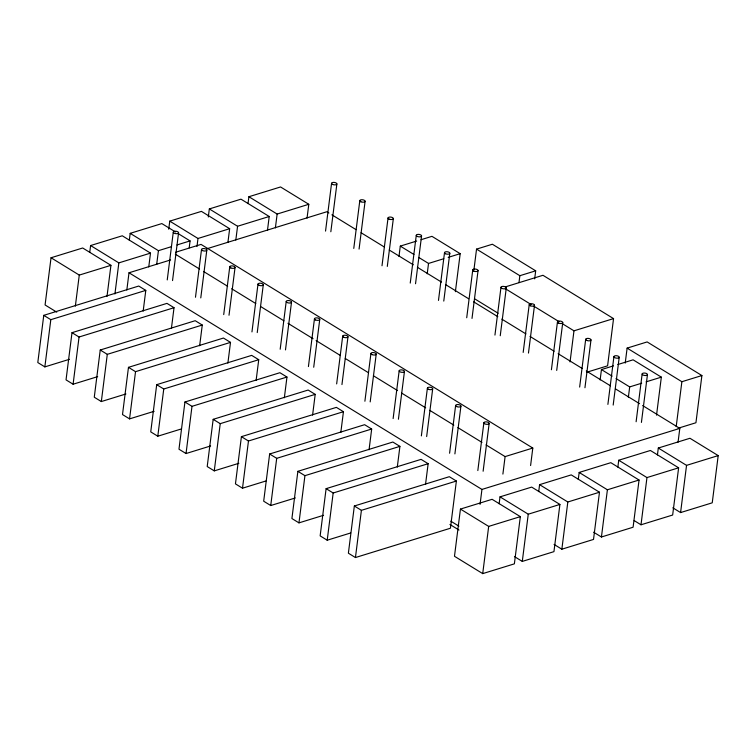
<?xml version="1.0" encoding="UTF-8"?>
<svg xmlns="http://www.w3.org/2000/svg" width="756" height="756" viewBox="0 0 756 756"><rect width="100%" height="100%" fill="white"/><g stroke="black" fill="none" stroke-linecap="round" stroke-linejoin="round"><path stroke-width="1.13" d="M143.177 311.103L145.795 290.38L138.735 286.042L43.763 315.346L37.8 362.549L44.859 366.887L69.439 359.298M107.002 296.418L110.934 265.328L82.697 247.996L51.039 257.758L45.077 304.97L56.757 312.143M44.859 366.887L50.822 319.675L145.795 290.38M171.414 328.435L174.031 307.711L166.972 303.373L72 332.678L66.037 379.881L73.096 384.218L97.675 376.639M75.345 306.18L79.276 275.089L110.934 265.328M73.096 384.218L79.059 337.006L174.031 307.711M89.737 252.466L90.607 245.549L122.274 235.787L150.501 253.118L148.762 266.934M199.65 345.766L202.268 325.042L195.209 320.705L100.236 350.009L94.273 397.221L101.332 401.549L125.912 393.97M101.332 401.549L107.295 354.337L202.268 325.042M114.921 293.971L118.843 262.88L150.501 253.118M129.314 240.257L130.183 233.349L161.841 223.578L175.477 231.95M126.828 290.039L129.002 272.774L170.601 259.941M227.887 363.097L230.504 342.373L223.445 338.045L128.473 367.34L122.5 414.553L129.559 418.881L154.148 411.302M129.559 418.881L135.532 371.668L230.504 342.373M156.672 264.496L158.42 250.68L130.183 233.349M168.739 229.2L169.76 221.139L201.417 211.368L229.654 228.709L227.906 242.525M167.246 279.918L173.285 232.12M256.114 380.429L258.741 359.705L251.682 355.377L156.7 384.672L150.737 431.884L157.796 436.212L181.26 428.973M172.538 280.58L178.577 232.791A2.665 1.21 7.2 0 0 174.91 231.232A2.665 1.21 7.2 0 0 174.324 233.264A2.665 1.21 7.2 0 0 178.558 232.876M157.796 436.212L163.759 389L258.741 359.705M189.208 247.817L190.077 240.909L178.397 233.736M196.976 246.532L197.987 238.471L169.76 221.139M195.483 297.25L201.521 249.452M284.35 397.76L286.968 377.036L279.909 372.708L184.936 402.003L178.974 449.215L186.033 453.543L210.612 445.964M208.306 216.991L209.327 208.93L240.984 199.168L269.221 216.499L267.473 230.315M200.775 297.911L206.813 250.123M186.033 453.543L191.996 406.331L286.968 377.036M223.719 314.581L229.758 266.783M312.587 415.101L315.205 394.367L308.146 390.039L213.173 419.334L207.21 466.546L214.269 470.875L238.849 463.296M235.815 240.077L237.564 226.261L209.327 208.93M229.011 315.252L235.05 267.454M214.269 470.875L220.232 423.662L315.205 394.367M248.025 203.629L248.904 196.721L280.561 186.959L308.798 204.29L307.049 218.106M251.956 331.912L257.994 284.114M340.824 432.432L343.441 411.699L336.382 407.371L241.41 436.666L235.447 483.878L242.506 488.206L265.97 480.967M257.248 332.583L263.286 284.785M242.506 488.206L248.469 441.003L343.441 411.699M275.392 227.877L277.14 214.052L308.798 204.29M280.183 349.244L286.222 301.446M369.06 449.763L371.678 429.03L364.619 424.702L269.646 453.997L263.683 501.209L270.733 505.537L295.322 497.958M285.485 349.915L291.523 302.116A2.665 1.21 7.2 0 0 287.847 300.557A2.665 1.21 7.2 0 0 287.261 302.589A2.665 1.21 7.2 0 0 291.504 302.202M270.733 505.537L276.705 458.334L371.678 429.03M308.42 366.575L314.458 318.786M325.543 231.09L331.572 183.292M397.297 467.095L399.915 446.361L392.855 442.033L297.873 471.328L291.91 518.54L298.97 522.868L323.559 515.29M313.712 367.246L319.75 319.448M330.835 231.752L336.874 183.963M298.97 522.868L304.933 475.666L399.915 446.361M336.656 383.906L342.695 336.118M353.77 248.422L359.809 200.624M425.524 484.426L428.142 463.702L421.083 459.365L326.11 488.659L320.147 535.872L327.206 540.209L350.671 532.971M341.948 384.577L347.987 336.779M359.072 249.083L365.101 201.294M327.206 540.209L333.169 492.997L428.142 463.702M364.893 401.238L370.931 353.449M382.007 265.753L388.045 217.955M354.347 505.991L348.384 553.203L355.443 557.541L450.415 528.236L456.378 481.033L449.319 476.696L354.347 505.991L361.406 510.328L456.378 481.033M370.185 401.909L376.223 354.11M387.299 266.424L393.337 218.626M355.443 557.541L361.406 510.328M398.979 256.473L400.293 246.106L416.669 241.051M393.129 418.569L399.168 370.78M410.243 283.084L416.282 235.286M398.421 419.24L404.46 371.442A2.665 1.21 7.2 0 0 400.793 369.892A2.665 1.21 7.2 0 0 400.198 371.914A2.665 1.21 7.2 0 0 404.441 371.527M415.535 283.755L421.574 235.957A2.665 1.21 7.2 0 0 417.907 234.398A2.665 1.21 7.2 0 0 417.321 236.43A2.665 1.21 7.2 0 0 421.555 236.042M427.216 273.804L428.529 263.438L443.81 258.722M421.366 435.9L427.395 388.111M438.48 300.415L444.519 252.617M426.658 436.571L432.697 388.782M443.772 301.086L449.811 253.288M455.386 291.674L460.187 253.676L431.95 236.335L421.035 239.709M449.593 453.231L455.632 405.443M466.717 317.747L472.755 269.949M473.927 269.845L476.545 249.121L492.373 244.235L535.683 270.818L534.672 278.879M454.895 453.902L460.924 406.114M472.009 318.418L478.047 270.62M460.442 509.072L454.479 556.284L482.715 573.615L514.373 563.853L520.336 516.641L492.099 499.31L460.442 509.072L488.678 526.403L520.336 516.641M477.83 470.563L483.868 422.774M494.944 335.078L500.982 287.289M483.122 471.234L489.16 423.445A2.665 1.21 7.2 0 0 485.494 421.886A2.665 1.21 7.2 0 0 484.908 423.908A2.665 1.21 7.2 0 0 489.141 423.53M500.245 335.749L506.284 287.951A2.665 1.21 7.2 0 0 502.608 286.392A2.665 1.21 7.2 0 0 502.022 288.423A2.665 1.21 7.2 0 0 506.265 288.036M480.051 504.394L481.941 489.425L129.002 272.774M518.985 282.612L519.854 275.704L476.545 249.121M482.715 573.615L488.678 526.403M499.14 503.779L500.018 496.862L531.676 487.1L559.913 504.432L553.95 551.644L522.292 561.406L514.496 556.624M502.891 474.088L505.102 456.596L532.8 448.053L530.599 465.545M523.18 352.409L529.219 304.621M528.472 353.08L534.511 305.282M522.292 561.406L528.255 514.193L559.913 504.432M551.417 369.741L557.455 321.952M538.716 491.57L539.586 484.662L571.243 474.891L599.48 492.222L593.517 539.434L561.859 549.206L554.072 544.424M556.709 370.412L562.747 322.614M570.043 361.916L573.974 330.826L613.551 318.616L607.588 365.828L586.694 372.264M579.654 387.072L585.692 339.283M561.859 549.206L567.822 501.993L599.48 492.222M584.946 387.743L590.984 339.954M578.293 479.361L579.162 472.453L610.82 462.681L639.056 480.022L633.093 527.225L601.436 536.996L593.64 532.215M600.132 379.947L601.445 369.58L613.447 365.876M607.89 404.403L613.929 356.615M613.182 405.074L619.221 357.286A2.665 1.21 7.2 0 0 615.554 355.726A2.665 1.21 7.2 0 0 614.959 357.749A2.665 1.21 7.2 0 0 619.202 357.371M601.436 536.996L607.399 489.784L639.056 480.022M625.221 363.078L627.121 348.11L647.145 341.929L701.899 375.543L695.936 422.746L678.132 428.236M617.86 467.151L618.739 460.243L650.396 450.481L678.623 467.813L672.66 515.025L641.003 524.787L634.189 520.6M628.368 397.278L629.682 386.911L616.045 378.548M636.117 421.735L642.156 373.946M641.419 422.406L647.457 374.617A2.665 1.21 7.2 0 0 643.611 373.077A2.665 1.21 7.2 0 0 643.356 375.146A2.665 1.21 7.2 0 0 647.457 374.617M641.003 524.787L646.966 477.575L678.623 467.813M656.539 415.148L661.339 377.149L633.103 359.818L617.822 364.534M657.437 454.942L658.306 448.034L689.963 438.272L718.2 455.603L712.237 502.816L680.58 512.577L672.793 507.796M676.195 426.62L681.874 381.714L627.121 348.11M678.056 442.203L679.805 428.387L642.6 405.547M680.58 512.577L686.543 465.365L658.306 448.034M158.42 250.68L171.517 246.636M176.98 244.953L190.077 240.909M197.987 238.471L229.654 228.709M237.564 226.261L269.221 216.499M175.562 252.268L201.049 244.405L532.8 448.053M206.577 248.847L326.866 211.737L328.879 212.975M448.176 257.38L460.187 253.676M519.854 275.704L535.683 270.818M505.584 286.817L542.959 275.288L613.551 318.616M629.682 386.911L641.683 383.207M646.049 381.865L661.339 377.149M681.874 381.714L701.899 375.543M481.941 489.425L679.805 428.387M686.543 465.365L718.2 455.603M505.377 288.716L531.222 304.583M534.208 306.407L559.062 321.669M562.048 323.502L573.974 330.826M400.293 246.106L413.919 254.47M418.786 257.465L428.529 263.438M601.445 369.58L612.152 376.157M474.522 298.743L498.147 313.249M331.893 214.817L356.029 229.635M361.056 232.725L384.18 246.919M389.208 250L413.343 264.817M417.369 267.284L441.495 282.101M445.52 284.568L468.644 298.762M473.672 301.852L497.807 316.67M501.833 319.136L525.959 333.944M529.984 336.42L554.12 351.228M558.136 353.704L582.271 368.512M586.287 370.979L610.423 385.796M615.45 388.886L639.585 403.695M248.904 196.721L277.14 214.052M618.739 460.243L646.966 477.575M579.162 472.453L607.399 489.784M175.354 254.186L199.48 268.994M203.506 271.461L227.632 286.278M231.657 288.745L255.783 303.553M260.811 306.643L283.935 320.837M287.951 323.303L313.088 338.726M316.102 340.578L340.228 355.396M345.256 358.476L368.38 372.67M373.407 375.76L397.533 390.568M401.549 393.035L425.685 407.843M429.701 410.319L453.827 425.127M457.852 427.594L481.978 442.402M486.004 444.878L505.102 456.596M539.586 484.662L567.822 501.993M90.607 245.549L118.843 262.88M500.018 496.862L528.255 514.193M51.039 257.758L79.276 275.089M450.841 521.196L458.883 526.138M449.943 524.484L458.996 530.041M43.763 315.346L50.822 319.675M72 332.678L79.059 337.006M100.236 350.009L107.295 354.337M128.473 367.34L135.532 371.668M156.7 384.672L163.759 389M184.936 402.003L191.996 406.331M213.173 419.334L220.232 423.662M241.41 436.666L248.469 441.003M269.646 453.997L276.705 458.334M297.873 471.328L304.933 475.666M326.11 488.659L333.169 492.997M202.561 250.595A2.665 1.21 7.2 0 0 206.794 250.208A2.665 1.21 7.2 0 0 203.147 248.563A2.665 1.21 7.2 0 0 202.561 250.595M230.797 267.926A2.665 1.21 7.2 0 0 235.031 267.539A2.665 1.21 7.2 0 0 231.383 265.895A2.665 1.21 7.2 0 0 230.797 267.926M259.024 285.258A2.665 1.21 7.2 0 0 263.268 284.87A2.665 1.21 7.2 0 0 259.62 283.226A2.665 1.21 7.2 0 0 259.024 285.258M315.498 319.92A2.665 1.21 7.2 0 0 319.741 319.533A2.665 1.21 7.2 0 0 316.084 317.889A2.665 1.21 7.2 0 0 315.498 319.92M343.734 337.252A2.665 1.21 7.2 0 0 347.968 336.864A2.665 1.21 7.2 0 0 344.32 335.229A2.665 1.21 7.2 0 0 343.734 337.252M371.971 354.583A2.665 1.21 7.2 0 0 376.204 354.195A2.665 1.21 7.2 0 0 372.557 352.561A2.665 1.21 7.2 0 0 371.971 354.583M428.435 389.245A2.665 1.21 7.2 0 0 432.678 388.868A2.665 1.21 7.2 0 0 429.03 387.223A2.665 1.21 7.2 0 0 428.435 389.245M456.671 406.577A2.665 1.21 7.2 0 0 460.914 406.199A2.665 1.21 7.2 0 0 457.257 404.555A2.665 1.21 7.2 0 0 456.671 406.577M586.732 340.417A2.665 1.21 7.2 0 0 590.965 340.03A2.665 1.21 7.2 0 0 587.317 338.395A2.665 1.21 7.2 0 0 586.732 340.417M558.495 323.086A2.665 1.21 7.2 0 0 562.729 322.699A2.665 1.21 7.2 0 0 559.081 321.064A2.665 1.21 7.2 0 0 558.495 323.086M530.258 305.755A2.665 1.21 7.2 0 0 534.492 305.367A2.665 1.21 7.2 0 0 530.844 303.732A2.665 1.21 7.2 0 0 530.258 305.755M473.785 271.092A2.665 1.21 7.2 0 0 478.028 270.705A2.665 1.21 7.2 0 0 474.381 269.06A2.665 1.21 7.2 0 0 473.785 271.092M445.558 253.761A2.665 1.21 7.2 0 0 449.792 253.373A2.665 1.21 7.2 0 0 446.144 251.729A2.665 1.21 7.2 0 0 445.558 253.761M389.085 219.098A2.665 1.21 7.2 0 0 393.318 218.711A2.665 1.21 7.2 0 0 389.671 217.066A2.665 1.21 7.2 0 0 389.085 219.098M360.848 201.767A2.665 1.21 7.2 0 0 365.091 201.379A2.665 1.21 7.2 0 0 361.434 199.735A2.665 1.21 7.2 0 0 360.848 201.767M332.612 184.436A2.665 1.21 7.2 0 0 336.855 184.048A2.665 1.21 7.2 0 0 333.207 182.404A2.665 1.21 7.2 0 0 332.612 184.436"/></g></svg>
